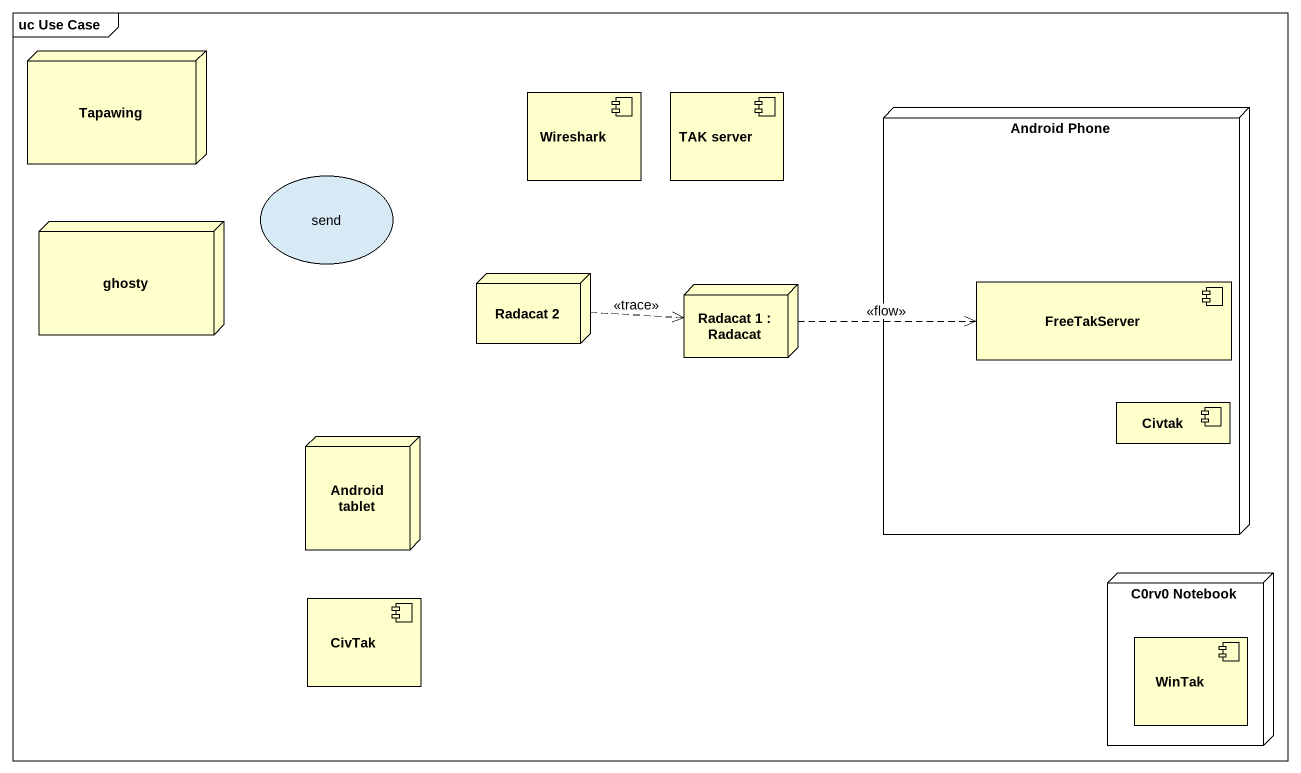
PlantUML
@startuml
mainframe uc Use Case
node Tapawing
component Wireshark
component "TAK server" as TAK_server
node "Android Phone" as Android_Phone {
  component FreeTakServer
  component Civtak
}
usecase send
node ghosty
node "Radacat 2" as Radacat_2
node "Radacat 1 : Radacat" as Radacat_1
node "Android tablet" as Android_tablet
node "C0rv0 Notebook" as C0rv0_Notebook {
  component WinTak
}
component CivTak
Radacat_2 .right.> Radacat_1 : <<trace>>
Radacat_1 .right.> FreeTakServer : <<flow>>
@enduml
